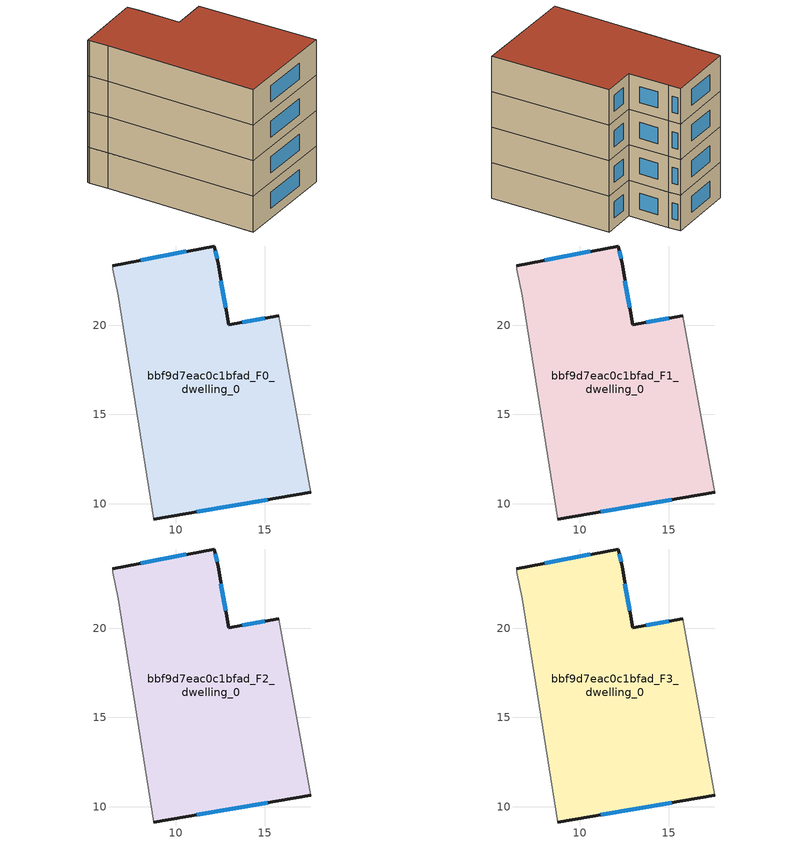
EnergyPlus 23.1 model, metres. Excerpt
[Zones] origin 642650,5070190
bbf9d7eac0c1bfad_F0_dwelling_0
 floor ground (EU_floor_Construction): 15.78,20.54 17.58,10.64 8.78,9.14 6.78,21.65 6.48,23.15 6.48,23.35 12.18,24.45 12.38,23.45 12.98,20.04 z0
 wall outside (EU_wall_Construction): 15.78,20.54 12.98,20.04 12.38,23.45 12.18,24.45 6.48,23.35 / 8.78,9.14 17.58,10.64 z0:3
 wall adiabatic (EU_wall_Construction): 17.58,10.64 15.78,20.54 / 6.48,23.35 6.48,23.15 6.78,21.65 8.78,9.14 z0:3
 window (EU_Window_Construction): 12.33,23.72 12.24,24.17 / 12.82,20.98 12.55,22.51 / 15.01,20.41 13.75,20.18 / 11.2,9.55 15.16,10.22 / 10.61,24.15 8.05,23.65 z0.83:2.17
bbf9d7eac0c1bfad_F1_dwelling_0
 floor to bbf9d7eac0c1bfad_F0_dwelling_0 (EU_floor_Construction): 15.78,20.54 17.58,10.64 8.77,9.14 6.78,21.65 6.48,23.15 6.48,23.35 12.18,24.45 12.38,23.45 12.98,20.04 z3
 wall outside (EU_wall_Construction): 15.78,20.54 12.98,20.04 12.38,23.45 12.18,24.45 6.48,23.35 / 8.78,9.14 17.58,10.64 z3:6
 wall adiabatic (EU_wall_Construction): 17.58,10.64 15.78,20.54 / 6.48,23.35 6.48,23.15 6.78,21.65 8.78,9.14 z3:6
 window (EU_Window_Construction): 12.33,23.72 12.24,24.17 / 12.82,20.98 12.55,22.51 / 15.01,20.41 13.75,20.18 / 11.2,9.55 15.16,10.22 / 10.61,24.15 8.05,23.65 z3.83:5.17
bbf9d7eac0c1bfad_F2_dwelling_0
 floor to bbf9d7eac0c1bfad_F1_dwelling_0 (EU_floor_Construction): 15.78,20.54 17.58,10.64 8.77,9.14 6.78,21.65 6.48,23.15 6.48,23.35 12.18,24.45 12.38,23.45 12.98,20.04 z6
 wall outside (EU_wall_Construction): 15.78,20.54 12.98,20.04 12.38,23.45 12.18,24.45 6.48,23.35 / 8.78,9.14 17.58,10.64 z6:9
 wall adiabatic (EU_wall_Construction): 17.58,10.64 15.78,20.54 / 6.48,23.35 6.48,23.15 6.78,21.65 8.78,9.14 z6:9
 window (EU_Window_Construction): 12.33,23.72 12.24,24.17 / 12.82,20.98 12.55,22.51 / 15.01,20.41 13.75,20.18 / 11.2,9.55 15.16,10.22 / 10.61,24.15 8.05,23.65 z6.83:8.17
bbf9d7eac0c1bfad_F3_dwelling_0
 floor to bbf9d7eac0c1bfad_F2_dwelling_0 (EU_floor_Construction): 15.78,20.54 17.58,10.64 8.77,9.14 6.78,21.65 6.48,23.15 6.48,23.35 12.18,24.45 12.38,23.45 12.98,20.04 z9
 wall outside (EU_wall_Construction): 15.78,20.54 12.98,20.04 12.38,23.45 12.18,24.45 6.48,23.35 / 8.78,9.14 17.58,10.64 z9:12
 wall adiabatic (EU_wall_Construction): 17.58,10.64 15.78,20.54 / 6.48,23.35 6.48,23.15 6.78,21.65 8.78,9.14 z9:12
 window (EU_Window_Construction): 12.33,23.72 12.24,24.17 / 12.82,20.98 12.55,22.51 / 15.01,20.41 13.75,20.18 / 11.2,9.55 15.16,10.22 / 10.61,24.15 8.05,23.65 z9.83:11.17
 roof outside (EU_roof_Construction): 17.58,10.64 15.78,20.54 12.98,20.04 12.38,23.45 12.18,24.45 6.48,23.35 6.48,23.15 6.78,21.65 8.78,9.14 z12
[Building]
EU S2 Campaign: North Axis=0; Terrain=City; Solar Distribution=FullExterior
[Site:Location]
Lyon-Bron: Latitude=45.75; Longitude=5; Time Zone=1; Elevation=198
[SizingPeriod:WeatherFileDays]
AnnualSizingPeriod: Begin Month=1; Begin Day of Month=1; End Month=12; End Day of Month=31; Day of Week for Start Day=Monday; Use Weather File Daylight Saving Period=No; Use Weather File Rain and Snow Indicators=No
[MATERIAL]
EU_InternalMass_Material: Roughness=MediumRough; Thickness=0.1; Conductivity=1; Density=1800; Specific Heat=900; Thermal Absorptance=0.9; Solar Absorptance=0.7; Visible Absorptance=0.7
[MATERIAL:NOMASS] Roughness=MediumRough; Thermal Absorptance=0.9; Solar Absorptance=0.7; Visible Absorptance=0.7
Name | Thermal Resistance
EU_wall_NoMass | 0.87146
EU_roof_NoMass | 0.842276
EU_floor_NoMass | 0.496999
[WINDOWMATERIAL:SIMPLEGLAZINGSYSTEM]
EU_Window_SimpleGlazing: UFactor=2.2525; Solar Heat Gain Coefficient=0.76; Visible Transmittance=0.76
[CONSTRUCTION]
EU_wall_Construction: EU_wall_NoMass
EU_roof_Construction: EU_roof_NoMass
EU_floor_Construction: EU_floor_NoMass
EU_InternalMass_Construction: EU_InternalMass_Material
EU_Window_Construction: EU_Window_SimpleGlazing
[ZONE] Type=1; Multiplier=1; Ceiling Height=autocalculate; Floor Area=autocalculate; Part of Total Floor Area=Yes
Name | Volume
bbf9d7eac0c1bfad_F0_dwelling_0 | 343.545
bbf9d7eac0c1bfad_F1_dwelling_0; bbf9d7eac0c1bfad_F2_dwelling_0 | 343.544
bbf9d7eac0c1bfad_F3_dwelling_0 | 1374.18
[INTERNALMASS] Construction=EU_InternalMass_Construction; Surface Area=114.515
Name | Zone or ZoneList
bbf9d7eac0c1bfad_F0_dwelling_0_EU_InternalMass | bbf9d7eac0c1bfad_F0_dwelling_0
bbf9d7eac0c1bfad_F1_dwelling_0_EU_InternalMass | bbf9d7eac0c1bfad_F1_dwelling_0
bbf9d7eac0c1bfad_F2_dwelling_0_EU_InternalMass | bbf9d7eac0c1bfad_F2_dwelling_0
bbf9d7eac0c1bfad_F3_dwelling_0_EU_InternalMass | bbf9d7eac0c1bfad_F3_dwelling_0
[OTHEREQUIPMENT] Fuel Type=Electricity; Design Level Calculation Method=Watts/Area; Power per Zone Floor Area=1; Fraction Latent=0; Fraction Radiant=0; Fraction Lost=0; Carbon Dioxide Generation Rate=0; EndUse Subcategory=EU_Step8_InternalGains
Name | Zone or ZoneList or Space or SpaceList | Schedule
EU_Step8_InternalGain_bbf9d7eac0c1bfad_F0_dwelling_0_f000 | bbf9d7eac0c1bfad_F0_dwelling_0 | EU_Step8_GainSchedule_bbf9d7eac0c1bfad_F0_dwelling_0_f000
EU_Step8_InternalGain_bbf9d7eac0c1bfad_F1_dwelling_0_f000 | bbf9d7eac0c1bfad_F1_dwelling_0 | EU_Step8_GainSchedule_bbf9d7eac0c1bfad_F1_dwelling_0_f000
EU_Step8_InternalGain_bbf9d7eac0c1bfad_F2_dwelling_0_f000 | bbf9d7eac0c1bfad_F2_dwelling_0 | EU_Step8_GainSchedule_bbf9d7eac0c1bfad_F2_dwelling_0_f000
EU_Step8_InternalGain_bbf9d7eac0c1bfad_F3_dwelling_0_f000 | bbf9d7eac0c1bfad_F3_dwelling_0 | EU_Step8_GainSchedule_bbf9d7eac0c1bfad_F3_dwelling_0_f000
[ZONEVENTILATION:DESIGNFLOWRATE] Schedule=EU_AlwaysOn; Design Flow Rate Calculation Method=AirChanges/Hour; Air Changes per Hour=0.425; Ventilation Type=Natural; Fan Pressure Rise=0; Fan Total Efficiency=1; Constant Term Coefficient=1; Temperature Term Coefficient=0; Velocity Term Coefficient=0; Velocity Squared Term Coefficient=0; Minimum Indoor Temperature=-100; Maximum Indoor Temperature=100; Delta Temperature=-100; Minimum Outdoor Temperature=-100; Maximum Outdoor Temperature=100; Maximum Wind Speed=40
Name | Zone or ZoneList or Space or SpaceList
EU_ConstantAir_bbf9d7eac0c1bfad_F0_dwelling_0 | bbf9d7eac0c1bfad_F0_dwelling_0
EU_ConstantAir_bbf9d7eac0c1bfad_F1_dwelling_0 | bbf9d7eac0c1bfad_F1_dwelling_0
EU_ConstantAir_bbf9d7eac0c1bfad_F2_dwelling_0 | bbf9d7eac0c1bfad_F2_dwelling_0
EU_ConstantAir_bbf9d7eac0c1bfad_F3_dwelling_0 | bbf9d7eac0c1bfad_F3_dwelling_0
[HVACTEMPLATE:THERMOSTAT] Constant Heating Setpoint=20; Constant Cooling Setpoint=50
EU_HeatOnly_bbf9d7eac0c1bfad_F0_dwelling_0; EU_HeatOnly_bbf9d7eac0c1bfad_F1_dwelling_0; EU_HeatOnly_bbf9d7eac0c1bfad_F2_dwelling_0; EU_HeatOnly_bbf9d7eac0c1bfad_F3_dwelling_0
[HVACTEMPLATE:ZONE:IDEALLOADSAIRSYSTEM] System Availability Schedule=EU_AlwaysOn; Maximum Heating Supply Air Temperature=50; Minimum Cooling Supply Air Temperature=13; Maximum Heating Supply Air Humidity Ratio=0.0156; Minimum Cooling Supply Air Humidity Ratio=0.0077; Heating Limit=NoLimit; Cooling Limit=NoLimit; Heating Availability Schedule=EU_AlwaysOn; Cooling Availability Schedule=EU_CoolingOff; Dehumidification Control Type=ConstantSensibleHeatRatio; Cooling Sensible Heat Ratio=0.7; Dehumidification Setpoint=60; Humidification Control Type=None; Humidification Setpoint=30; Outdoor Air Method=None; Outdoor Air Flow Rate per Person=0.00944; Outdoor Air Flow Rate per Zone Floor Area=0; Outdoor Air Flow Rate per Zone=0; Demand Controlled Ventilation Type=None; Outdoor Air Economizer Type=NoEconomizer; Heat Recovery Type=None; Sensible Heat Recovery Effectiveness=0.7; Latent Heat Recovery Effectiveness=0.65
Name | Template Thermostat
bbf9d7eac0c1bfad_F0_dwelling_0 | EU_HeatOnly_bbf9d7eac0c1bfad_F0_dwelling_0
bbf9d7eac0c1bfad_F1_dwelling_0 | EU_HeatOnly_bbf9d7eac0c1bfad_F1_dwelling_0
bbf9d7eac0c1bfad_F2_dwelling_0 | EU_HeatOnly_bbf9d7eac0c1bfad_F2_dwelling_0
bbf9d7eac0c1bfad_F3_dwelling_0 | EU_HeatOnly_bbf9d7eac0c1bfad_F3_dwelling_0
[SIZING:ZONE] Zone Cooling Design Supply Air Temperature Input Method=SupplyAirTemperature; Zone Cooling Design Supply Air Temperature=13; Zone Heating Design Supply Air Temperature Input Method=SupplyAirTemperature; Zone Heating Design Supply Air Temperature=50; Zone Cooling Design Supply Air Humidity Ratio=0.008; Zone Heating Design Supply Air Humidity Ratio=0.008; Cooling Design Air Flow Method=DesignDay; Cooling Design Air Flow Rate=0; Cooling Minimum Air Flow per Zone Floor Area=0.000762; Cooling Minimum Air Flow=0; Cooling Minimum Air Flow Fraction=0.2; Heating Design Air Flow Method=DesignDay; Heating Design Air Flow Rate=0; Heating Maximum Air Flow per Zone Floor Area=0.002032; Heating Maximum Air Flow=0.141576; Heating Maximum Air Flow Fraction=0.3; Account for Dedicated Outdoor Air System=No; Dedicated Outdoor Air System Control Strategy=NeutralSupplyAir; Dedicated Outdoor Air Low Setpoint Temperature for Design=autosize; Dedicated Outdoor Air High Setpoint Temperature for Design=autosize; Zone Load Sizing Method=Sensible Load Only No Latent Load; Zone Latent Cooling Design Supply Air Humidity Ratio Input Method=HumidityRatioDifference; Zone Cooling Design Supply Air Humidity Ratio Difference=0.005; Zone Latent Heating Design Supply Air Humidity Ratio Input Method=HumidityRatioDifference; Zone Humidification Design Supply Air Humidity Ratio Difference=0.005
bbf9d7eac0c1bfad_F0_dwelling_0; bbf9d7eac0c1bfad_F1_dwelling_0; bbf9d7eac0c1bfad_F2_dwelling_0; bbf9d7eac0c1bfad_F3_dwelling_0
[SCHEDULE:CONSTANT]
Name | Hourly Value
EU_AlwaysOn | 1
EU_CoolingOff | 0
[SCHEDULE:FILE] Column Number=1; Rows to Skip at Top=0; Number of Hours of Data=8760; Column Separator=Comma; Interpolate to Timestep=No; Minutes per Item=60; Adjust Schedule for Daylight Savings=Yes
Name | File
EU_Step8_GainSchedule_bbf9d7eac0c1bfad_F0_dwelling_0_f000 | ../../schedules/bbf9d7eac0c1bfad/bbf9d7eac0c1bfad_F0_dwelling_0_f000_gain.csv
EU_Step8_GainSchedule_bbf9d7eac0c1bfad_F1_dwelling_0_f000 | ../../schedules/bbf9d7eac0c1bfad/bbf9d7eac0c1bfad_F1_dwelling_0_f000_gain.csv
EU_Step8_GainSchedule_bbf9d7eac0c1bfad_F2_dwelling_0_f000 | ../../schedules/bbf9d7eac0c1bfad/bbf9d7eac0c1bfad_F2_dwelling_0_f000_gain.csv
EU_Step8_GainSchedule_bbf9d7eac0c1bfad_F3_dwelling_0_f000 | ../../schedules/bbf9d7eac0c1bfad/bbf9d7eac0c1bfad_F3_dwelling_0_f000_gain.csv
